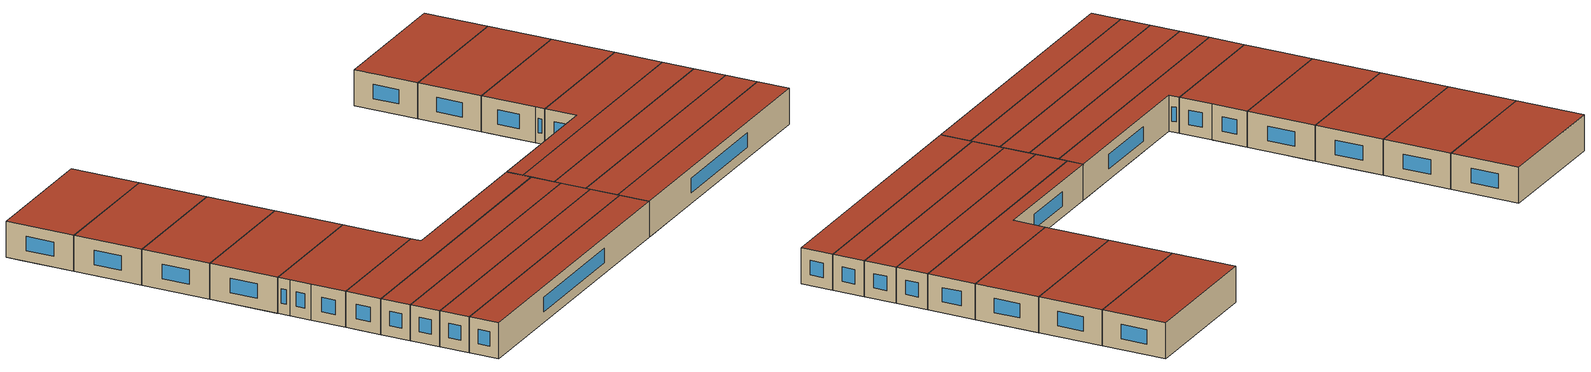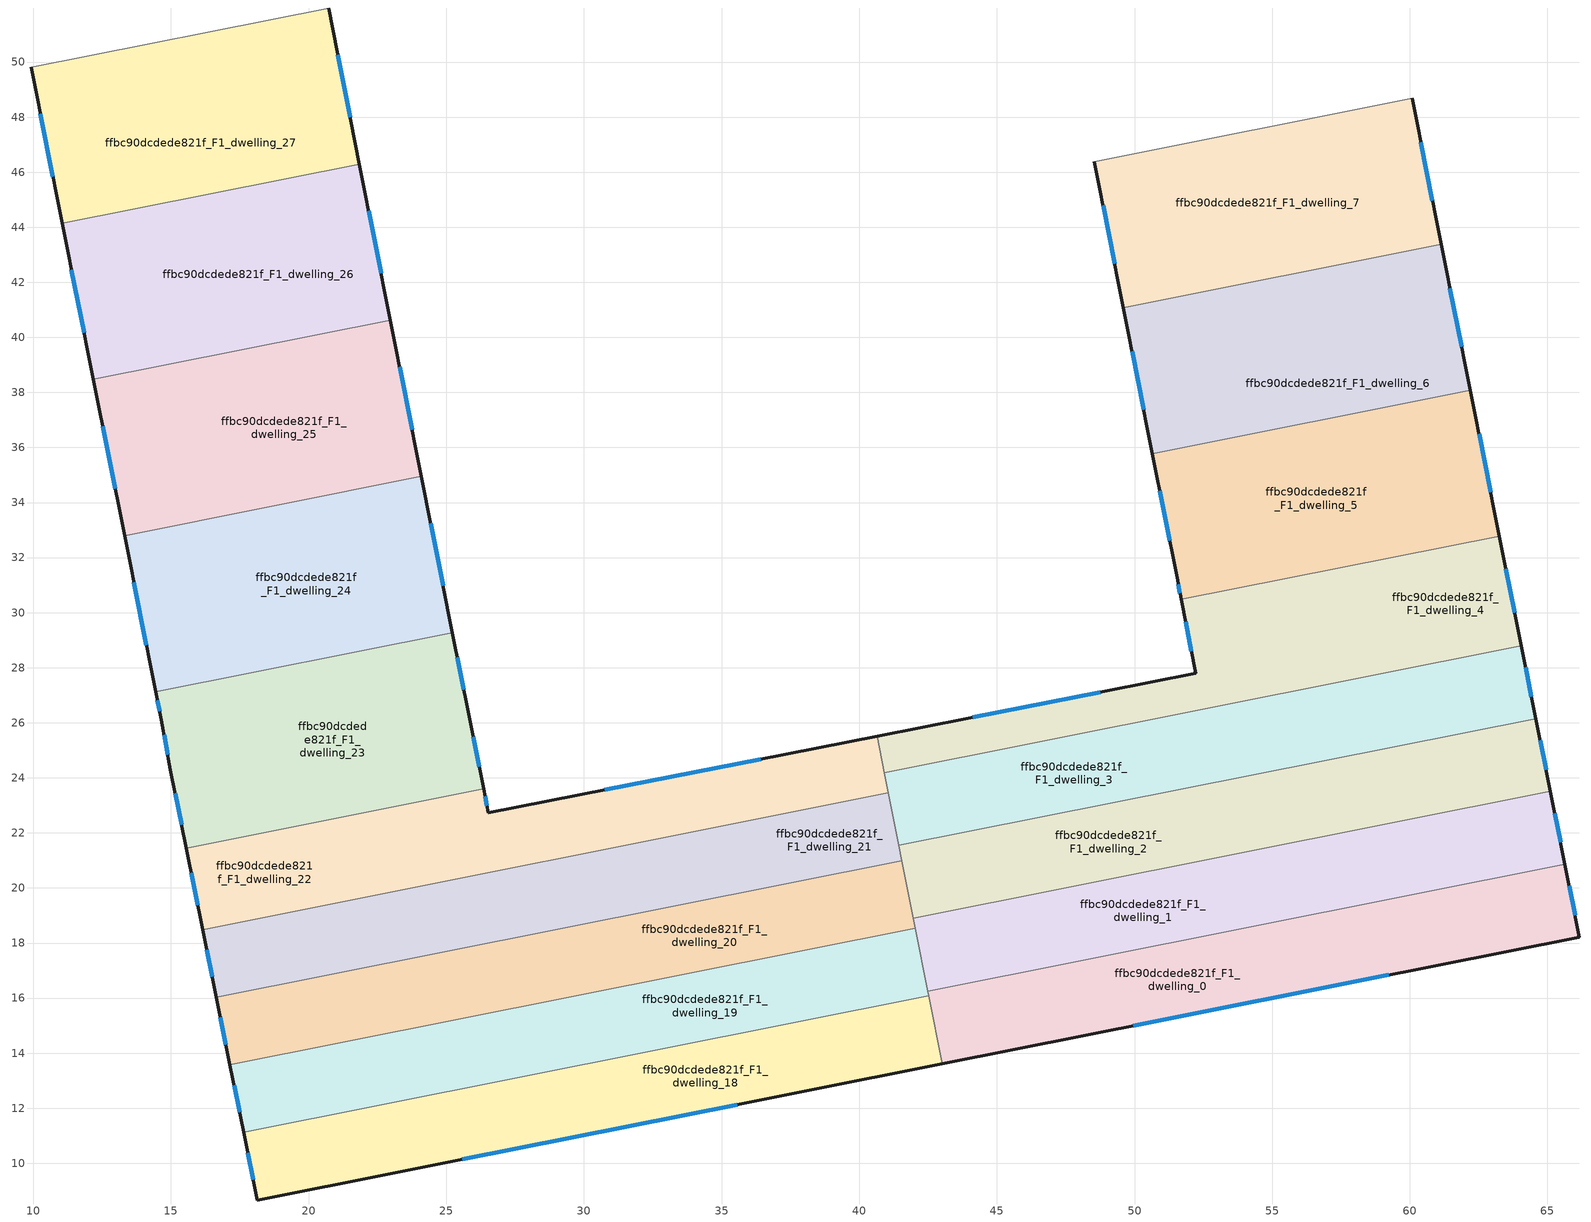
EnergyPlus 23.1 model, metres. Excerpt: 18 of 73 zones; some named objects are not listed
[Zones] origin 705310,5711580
ffbc90dcdede821f_F1_dwelling_0
 floor to ffbc90dcdede821f_F0_dwelling_29 (EU_floor_Construction): 53.68,18.48 55.13,16.02 49.2,14.84 48.16,17.38 z3
 floor to ffbc90dcdede821f_F0_dwelling_30 (EU_floor_Construction): 59.18,19.58 61.05,17.2 55.13,16.02 53.68,18.48 z3
 floor to ffbc90dcdede821f_F0_dwelling_28 (EU_floor_Construction): 48.16,17.38 49.2,14.84 43.27,13.66 42.64,16.28 z3
 floor to ffbc90dcdede821f_F0_dwelling_31 (EU_floor_Construction): 63.68,20.47 65.88,18.16 61.05,17.2 59.18,19.58 z3
 floor to ffbc90dcdede821f_F0_dwelling_32 (EU_floor_Construction): 65.63,20.87 66.16,18.22 65.88,18.16 63.68,20.47 z3
 floor to ffbc90dcdede821f_F0_dwelling_27 (EU_floor_Construction): 42.64,16.28 43.27,13.66 43.02,13.62 42.5,16.26 z3
 wall outside (EU_wall_Construction): 43.02,13.62 66.16,18.22 65.63,20.87 z3:6
 wall to ffbc90dcdede821f_F1_dwelling_1 (EU_wall_Construction): 65.63,20.87 42.5,16.26 z3:6
 wall to ffbc90dcdede821f_F1_dwelling_18 (EU_wall_Construction): 42.53,16.08 43.02,13.62 z3:6
 wall to ffbc90dcdede821f_F1_dwelling_19 (EU_wall_Construction): 42.5,16.26 42.53,16.08 z3:6
 window (EU_Window_Construction): 49.95,14.99 59.24,16.84 / 66,19.01 65.79,20.07 z3.9:5.1
 roof outside (EU_roof_Construction): 66.16,18.22 65.63,20.87 42.5,16.26 43.02,13.62 z6
ffbc90dcdede821f_F1_dwelling_1
 floor to ffbc90dcdede821f_F0_dwelling_28 (EU_floor_Construction): 47.12,19.93 48.16,17.38 42.64,16.28 42.01,18.91 z3
 floor to ffbc90dcdede821f_F0_dwelling_29 (EU_floor_Construction): 52.23,20.94 53.68,18.48 48.16,17.38 47.12,19.93 z3
 floor to ffbc90dcdede821f_F0_dwelling_27 (EU_floor_Construction): 42.01,18.91 42.64,16.28 42.5,16.26 41.97,18.9 z3
 floor to ffbc90dcdede821f_F0_dwelling_32 (EU_floor_Construction): 65.11,23.51 65.63,20.87 63.68,20.47 61.48,22.79 z3
 floor to ffbc90dcdede821f_F0_dwelling_30 (EU_floor_Construction): 57.32,21.96 59.18,19.58 53.68,18.48 52.23,20.94 z3
 floor to ffbc90dcdede821f_F0_dwelling_31 (EU_floor_Construction): 61.48,22.79 63.68,20.47 59.18,19.58 57.32,21.96 z3
 wall outside (EU_wall_Construction): 65.63,20.87 65.11,23.51 z3:6
 wall to ffbc90dcdede821f_F1_dwelling_2 (EU_wall_Construction): 65.11,23.51 41.97,18.9 z3:6
 wall to ffbc90dcdede821f_F1_dwelling_19 (EU_wall_Construction): 42.04,18.54 42.5,16.26 z3:6
 wall to ffbc90dcdede821f_F1_dwelling_20 (EU_wall_Construction): 41.97,18.9 42.04,18.54 z3:6
 window (EU_Window_Construction): 65.48,21.66 65.26,22.72 z3.9:5.1
 roof outside (EU_roof_Construction): 65.63,20.87 65.11,23.51 41.97,18.9 42.5,16.26 z6
ffbc90dcdede821f_F1_dwelling_18
 floor to ffbc90dcdede821f_F0_dwelling_26 (EU_floor_Construction): 37.14,15 37.35,12.49 31.42,11.31 31.6,13.9 z3
 floor to ffbc90dcdede821f_F0_dwelling_25 (EU_floor_Construction): 31.6,13.9 31.42,11.31 25.5,10.13 26.06,12.8 z3
 floor adiabatic (EU_floor_Construction): 42.53,16.08 43.02,13.62 37.35,12.49 37.14,15 z3
 floor to ffbc90dcdede821f_F0_dwelling_24 (EU_floor_Construction): 26.06,12.8 25.5,10.13 19.97,9.03 20.89,11.77 z3
 floor to ffbc90dcdede821f_F0_dwelling_23 (EU_floor_Construction): 20.89,11.77 19.97,9.03 18.14,8.67 17.64,11.12 z3
 wall outside (EU_wall_Construction): 17.64,11.12 18.14,8.67 43.02,13.62 z3:6
 wall to ffbc90dcdede821f_F1_dwelling_19 (EU_wall_Construction): 42.53,16.08 17.64,11.12 z3:6
 window (EU_Window_Construction): 25.59,10.15 35.57,12.13 / 17.79,10.39 17.99,9.4 z3.9:5.1
 roof outside (EU_roof_Construction): 43.02,13.62 42.53,16.08 17.64,11.12 18.14,8.67 z6
ffbc90dcdede821f_F1_dwelling_19
 floor to ffbc90dcdede821f_F0_dwelling_25 (EU_floor_Construction): 31.77,16.49 31.6,13.9 26.06,12.8 26.61,15.46 z3
 floor to ffbc90dcdede821f_F0_dwelling_26 (EU_floor_Construction): 36.94,17.52 37.14,15 31.6,13.9 31.77,16.49 z3
 floor to ffbc90dcdede821f_F0_dwelling_24 (EU_floor_Construction): 26.61,15.46 26.06,12.8 20.89,11.77 21.8,14.5 z3
 floor to ffbc90dcdede821f_F0_dwelling_27 (EU_floor_Construction): 42.04,18.54 42.53,16.08 37.14,15 36.94,17.52 z3
 floor to ffbc90dcdede821f_F0_dwelling_23 (EU_floor_Construction): 21.8,14.5 20.89,11.77 17.64,11.12 17.27,12.95 17.59,13.66 z3
 floor to ffbc90dcdede821f_F0_dwelling_22 (EU_floor_Construction): 17.59,13.66 17.27,12.95 17.15,13.58 z3
 wall outside (EU_wall_Construction): 17.15,13.58 17.64,11.12 z3:6
 wall to ffbc90dcdede821f_F1_dwelling_20 (EU_wall_Construction): 42.04,18.54 17.15,13.58 z3:6
 window (EU_Window_Construction): 17.29,12.84 17.49,11.86 z3.9:5.1
 roof outside (EU_roof_Construction): 42.53,16.08 42.04,18.54 17.15,13.58 17.64,11.12 z6
ffbc90dcdede821f_F1_dwelling_2
 floor to ffbc90dcdede821f_F0_dwelling_28 (EU_floor_Construction): 46.08,22.47 47.12,19.93 42.01,18.91 41.76,19.95 41.44,21.55 z3
 floor to ffbc90dcdede821f_F0_dwelling_32 (EU_floor_Construction): 64.9,24.52 65.11,23.51 61.48,22.79 59.28,25.1 63.33,25.91 z3
 floor to ffbc90dcdede821f_F0_dwelling_29 (EU_floor_Construction): 50.78,23.41 52.23,20.94 47.12,19.93 46.08,22.47 z3
 floor to ffbc90dcdede821f_F0_dwelling_33 (EU_floor_Construction): 64.58,26.16 64.9,24.52 63.33,25.91 z3
 floor to ffbc90dcdede821f_F0_dwelling_31 (EU_floor_Construction): 59.28,25.1 61.48,22.79 57.32,21.96 55.46,24.34 z3
 floor to ffbc90dcdede821f_F0_dwelling_27 (EU_floor_Construction): 41.76,19.95 42.01,18.91 41.97,18.9 z3
 floor to ffbc90dcdede821f_F0_dwelling_30 (EU_floor_Construction): 55.46,24.34 57.32,21.96 52.23,20.94 50.78,23.41 z3
 wall outside (EU_wall_Construction): 65.11,23.51 64.58,26.16 z3:6
 wall to ffbc90dcdede821f_F1_dwelling_3 (EU_wall_Construction): 64.58,26.16 41.44,21.55 z3:6
 wall to ffbc90dcdede821f_F1_dwelling_20 (EU_wall_Construction): 41.55,20.99 41.97,18.9 z3:6
 wall to ffbc90dcdede821f_F1_dwelling_21 (EU_wall_Construction): 41.44,21.55 41.55,20.99 z3:6
 window (EU_Window_Construction): 64.95,24.3 64.74,25.36 z3.9:5.1
 roof outside (EU_roof_Construction): 65.11,23.51 64.58,26.16 41.44,21.55 41.97,18.9 z6
ffbc90dcdede821f_F1_dwelling_20
 floor to ffbc90dcdede821f_F0_dwelling_27 (EU_floor_Construction): 41.51,20.99 41.76,19.94 42.04,18.54 36.94,17.52 36.73,20.03 z3
 floor to ffbc90dcdede821f_F0_dwelling_25 (EU_floor_Construction): 31.95,19.08 31.77,16.49 26.61,15.46 27.17,18.13 z3
 floor to ffbc90dcdede821f_F0_dwelling_28 (EU_floor_Construction): 41.55,20.99 41.76,19.95 41.51,20.99 z3
 floor to ffbc90dcdede821f_F0_dwelling_26 (EU_floor_Construction): 36.73,20.03 36.94,17.52 31.77,16.49 31.95,19.08 z3
 floor to ffbc90dcdede821f_F0_dwelling_23 (EU_floor_Construction): 22.71,17.24 21.8,14.5 17.59,13.66 18.81,16.46 z3
 floor to ffbc90dcdede821f_F0_dwelling_22 (EU_floor_Construction): 18.81,16.46 17.59,13.66 17.15,13.58 16.65,16.03 z3
 floor to ffbc90dcdede821f_F0_dwelling_24 (EU_floor_Construction): 27.17,18.13 26.61,15.46 21.8,14.5 22.71,17.24 z3
 wall outside (EU_wall_Construction): 16.65,16.03 17.15,13.58 z3:6
 wall to ffbc90dcdede821f_F1_dwelling_21 (EU_wall_Construction): 41.55,21 16.65,16.03 z3:6
 window (EU_Window_Construction): 16.8,15.3 17,14.31 z3.9:5.1
 roof outside (EU_roof_Construction): 42.04,18.54 41.55,21 16.65,16.03 17.15,13.58 z6
ffbc90dcdede821f_F1_dwelling_21
 floor to ffbc90dcdede821f_F0_dwelling_24 (EU_floor_Construction): 27.73,20.8 27.17,18.13 22.71,17.24 23.62,19.98 z3
 floor to ffbc90dcdede821f_F0_dwelling_27 (EU_floor_Construction): 40.93,23.42 41.51,20.99 36.73,20.03 36.53,22.55 z3
 floor to ffbc90dcdede821f_F0_dwelling_25 (EU_floor_Construction): 32.13,21.67 31.95,19.08 27.17,18.13 27.73,20.8 z3
 floor to ffbc90dcdede821f_F0_dwelling_28 (EU_floor_Construction): 41.06,23.45 41.55,20.99 41.51,20.99 40.93,23.42 z3
 floor to ffbc90dcdede821f_F0_dwelling_26 (EU_floor_Construction): 36.53,22.55 36.73,20.03 31.95,19.08 32.13,21.67 z3
 floor to ffbc90dcdede821f_F0_dwelling_23 (EU_floor_Construction): 23.62,19.98 22.71,17.24 18.81,16.46 20.03,19.26 z3
 floor adiabatic (EU_floor_Construction): 20.03,19.26 18.81,16.46 16.65,16.03 16.15,18.49 z3
 wall outside (EU_wall_Construction): 16.15,18.49 16.65,16.03 z3:6
 wall to ffbc90dcdede821f_F1_dwelling_22 (EU_wall_Construction): 41.06,23.45 16.15,18.49 z3:6
 wall to ffbc90dcdede821f_F1_dwelling_3 (EU_wall_Construction): 41.44,21.55 41.06,23.45 z3:6
 window (EU_Window_Construction): 16.3,17.75 16.5,16.77 z3.9:5.1
 roof outside (EU_roof_Construction): 41.55,21 41.06,23.45 16.15,18.49 16.65,16.03 z6
ffbc90dcdede821f_F1_dwelling_22
 floor to ffbc90dcdede821f_F0_dwelling_22 (EU_floor_Construction): 21.51,22.63 20.03,19.26 16.15,18.49 15.83,20.07 16.77,21.69 z3
 floor to ffbc90dcdede821f_F0_dwelling_24 (EU_floor_Construction): 28.2,23.06 27.73,20.8 23.62,19.98 24.72,23.27 26.36,23.6 26.53,22.73 z3
 floor to ffbc90dcdede821f_F0_dwelling_21 (EU_floor_Construction): 16.77,21.69 15.83,20.07 15.56,21.44 z3
 floor to ffbc90dcdede821f_F0_dwelling_23 (EU_floor_Construction): 24.72,23.27 23.62,19.98 20.03,19.26 21.51,22.63 z3
 floor to ffbc90dcdede821f_F0_dwelling_25 (EU_floor_Construction): 32.27,23.86 32.13,21.67 27.73,20.8 28.2,23.06 z3
 floor to ffbc90dcdede821f_F0_dwelling_26 (EU_floor_Construction): 36.35,24.67 36.53,22.55 32.13,21.67 32.27,23.86 z3
 floor to ffbc90dcdede821f_F0_dwelling_27 (EU_floor_Construction): 40.43,25.47 40.93,23.42 36.53,22.55 36.35,24.67 z3
 floor to ffbc90dcdede821f_F0_dwelling_28 (EU_floor_Construction): 40.65,25.51 41.06,23.45 40.93,23.42 40.43,25.47 z3
 wall outside (EU_wall_Construction): 40.65,25.51 26.53,22.73 26.36,23.6 / 15.56,21.44 16.15,18.49 z3:6
 wall to ffbc90dcdede821f_F1_dwelling_23 (EU_wall_Construction): 26.36,23.6 15.56,21.44 z3:6
 wall to ffbc90dcdede821f_F1_dwelling_4 (EU_wall_Construction): 40.92,24.19 40.65,25.51 z3:6
 wall to ffbc90dcdede821f_F1_dwelling_3 (EU_wall_Construction): 41.06,23.45 40.92,24.19 z3:6
 window (EU_Window_Construction): 36.43,24.68 30.76,23.56 / 15.74,20.56 15.97,19.37 / 26.48,22.99 26.41,23.34 z3.9:5.1
 roof outside (EU_roof_Construction): 41.06,23.45 40.65,25.51 26.53,22.73 26.36,23.6 15.56,21.44 16.15,18.49 z6
ffbc90dcdede821f_F1_dwelling_23
 floor to ffbc90dcdede821f_F0_dwelling_21 (EU_floor_Construction): 20.66,28.36 16.77,21.69 15.56,21.44 14.98,24.29 14.65,26.11 14.45,27.12 z3
 floor to ffbc90dcdede821f_F0_dwelling_23 (EU_floor_Construction): 25.22,29.27 25.78,26.45 24.72,23.27 21.51,22.63 24.33,29.09 z3
 floor to ffbc90dcdede821f_F0_dwelling_22 (EU_floor_Construction): 24.33,29.09 21.51,22.63 16.77,21.69 20.66,28.36 z3
 floor to ffbc90dcdede821f_F0_dwelling_24 (EU_floor_Construction): 25.81,26.3 26.36,23.6 24.72,23.27 25.78,26.45 25.8,26.37 z3
 wall outside (EU_wall_Construction): 26.36,23.6 25.81,26.3 25.22,29.27 / 14.45,27.12 14.65,26.11 14.98,24.29 15.56,21.44 z3:6
 wall to ffbc90dcdede821f_F1_dwelling_24 (EU_wall_Construction): 25.22,29.27 14.45,27.12 z3:6
 window (EU_Window_Construction): 25.63,27.19 25.4,28.38 / 26.19,24.41 25.97,25.49 / 15.15,23.43 15.39,22.29 / 14.75,25.56 14.88,24.83 / 14.51,26.82 14.59,26.41 z3.9:5.1
 roof outside (EU_roof_Construction): 26.36,23.6 25.81,26.3 25.22,29.27 14.45,27.12 14.65,26.11 14.98,24.29 15.56,21.44 z6
ffbc90dcdede821f_F1_dwelling_24
 floor to ffbc90dcdede821f_F0_dwelling_20 (EU_floor_Construction): 20.02,34.14 14.43,27.24 13.32,32.8 z3
 floor to ffbc90dcdede821f_F0_dwelling_21 (EU_floor_Construction): 24.1,34.95 24.2,34.44 20.66,28.36 14.45,27.12 14.43,27.24 20.02,34.14 z3
 floor to ffbc90dcdede821f_F0_dwelling_23 (EU_floor_Construction): 24.97,30.55 25.22,29.27 24.33,29.09 z3
 floor to ffbc90dcdede821f_F0_dwelling_22 (EU_floor_Construction): 24.2,34.44 24.97,30.55 24.33,29.09 20.66,28.36 z3
 wall outside (EU_wall_Construction): 13.31,32.8 14.45,27.12 / 25.22,29.27 24.1,34.95 z3:6
 wall to ffbc90dcdede821f_F1_dwelling_25 (EU_wall_Construction): 24.1,34.95 13.31,32.8 z3:6
 window (EU_Window_Construction): 13.65,31.1 14.11,28.82 / 24.88,30.97 24.43,33.25 z3.9:5.1
 roof outside (EU_roof_Construction): 25.22,29.27 24.1,34.95 13.31,32.8 14.45,27.12 z6
ffbc90dcdede821f_F1_dwelling_25
 floor to ffbc90dcdede821f_F0_dwelling_20 (EU_floor_Construction): 22.97,40.62 23.43,38.33 20.02,34.14 13.32,32.8 13,34.39 19.94,40.02 z3
 floor to ffbc90dcdede821f_F0_dwelling_21 (EU_floor_Construction): 23.43,38.33 24.1,34.95 20.02,34.14 z3
 floor to ffbc90dcdede821f_F0_dwelling_19 (EU_floor_Construction): 19.94,40.02 13,34.39 12.18,38.48 z3
 wall outside (EU_wall_Construction): 12.18,38.47 13.31,32.8 / 24.1,34.95 22.97,40.62 z3:6
 wall to ffbc90dcdede821f_F1_dwelling_26 (EU_wall_Construction): 22.97,40.62 12.18,38.47 z3:6
 window (EU_Window_Construction): 12.52,36.78 12.98,34.5 / 23.76,36.65 23.31,38.93 z3.9:5.1
 roof outside (EU_roof_Construction): 24.1,34.95 22.97,40.62 12.18,38.47 13.31,32.8 z6
ffbc90dcdede821f_F1_dwelling_26
 floor to ffbc90dcdede821f_F0_dwelling_19 (EU_floor_Construction): 21.88,46.11 22.65,42.23 19.94,40.02 12.18,38.48 11.57,41.54 z3
 floor to ffbc90dcdede821f_F0_dwelling_20 (EU_floor_Construction): 22.65,42.23 22.97,40.62 19.94,40.02 z3
 floor to ffbc90dcdede821f_F0_dwelling_18 (EU_floor_Construction): 21.85,46.3 21.88,46.11 11.57,41.54 11.05,44.15 z3
 wall outside (EU_wall_Construction): 11.05,44.14 12.18,38.47 / 22.97,40.62 21.85,46.3 z3:6
 wall to ffbc90dcdede821f_F1_dwelling_27 (EU_wall_Construction): 21.85,46.3 11.05,44.14 z3:6
 window (EU_Window_Construction): 11.39,42.45 11.84,40.17 / 22.63,42.32 22.18,44.6 z3.9:5.1
 roof outside (EU_roof_Construction): 22.97,40.62 21.85,46.3 11.05,44.14 12.18,38.47 z6
ffbc90dcdede821f_F1_dwelling_27
 floor to ffbc90dcdede821f_F0_dwelling_17 (EU_floor_Construction): 20.72,51.96 21.11,50 10.14,48.68 9.92,49.81 z3
 floor to ffbc90dcdede821f_F0_dwelling_18 (EU_floor_Construction): 21.11,50 21.85,46.3 11.05,44.15 10.14,48.68 z3
 wall outside (EU_wall_Construction): 9.92,49.81 11.05,44.14 / 21.85,46.3 20.72,51.96 z3:6
 wall to ffbc90dcdede821f_F1_dwelling_28 (EU_wall_Construction): 20.72,51.96 9.92,49.81 z3:6
 window (EU_Window_Construction): 10.26,48.11 10.71,45.84 / 21.51,47.99 21.06,50.27 z3.9:5.1
 roof outside (EU_roof_Construction): 21.85,46.3 20.72,51.96 9.92,49.81 11.05,44.14 z6
ffbc90dcdede821f_F1_dwelling_3
 floor to ffbc90dcdede821f_F0_dwelling_32 (EU_floor_Construction): 63.33,25.91 59.28,25.1 57.09,27.41 60.78,28.15 z3
 floor to ffbc90dcdede821f_F0_dwelling_33 (EU_floor_Construction): 64.05,28.8 64.58,26.16 63.33,25.91 60.78,28.15 z3
 floor to ffbc90dcdede821f_F0_dwelling_29 (EU_floor_Construction): 49.32,25.87 50.78,23.41 46.08,22.47 45.03,25.01 z3
 floor to ffbc90dcdede821f_F0_dwelling_31 (EU_floor_Construction): 57.09,27.41 59.28,25.1 55.46,24.34 53.6,26.72 z3
 floor to ffbc90dcdede821f_F0_dwelling_28 (EU_floor_Construction): 45.03,25.01 46.08,22.47 41.44,21.55 40.92,24.19 z3
 floor adiabatic (EU_floor_Construction): 53.6,26.72 55.46,24.34 50.78,23.41 49.32,25.87 z3
 wall outside (EU_wall_Construction): 64.58,26.16 64.05,28.8 z3:6
 wall to ffbc90dcdede821f_F1_dwelling_4 (EU_wall_Construction): 64.05,28.8 40.92,24.19 z3:6
 window (EU_Window_Construction): 64.42,26.95 64.21,28.01 z3.9:5.1
 roof outside (EU_roof_Construction): 64.58,26.16 64.05,28.8 40.92,24.19 41.44,21.55 z6
ffbc90dcdede821f_F1_dwelling_4
 floor to ffbc90dcdede821f_F0_dwelling_31 (EU_floor_Construction): 53.78,30.89 57.09,27.41 53.6,26.72 52.04,28.71 51.7,30.48 z3
 floor to ffbc90dcdede821f_F0_dwelling_33 (EU_floor_Construction): 63.55,31.28 64.05,28.8 60.78,28.15 56.94,31.52 61.8,32.49 z3
 floor to ffbc90dcdede821f_F0_dwelling_30 (EU_floor_Construction): 52.04,28.71 53.6,26.72 49.32,25.87 48.61,27.08 52.22,27.8 z3
 floor to ffbc90dcdede821f_F0_dwelling_34 (EU_floor_Construction): 63.26,32.78 63.55,31.28 61.8,32.49 z3
 floor to ffbc90dcdede821f_F0_dwelling_32 (EU_floor_Construction): 60.78,28.15 57.09,27.41 53.78,30.89 56.94,31.52 z3
 floor to ffbc90dcdede821f_F0_dwelling_28 (EU_floor_Construction): 44.52,26.28 45.03,25.01 40.92,24.19 40.65,25.51 z3
 floor to ffbc90dcdede821f_F0_dwelling_29 (EU_floor_Construction): 48.61,27.08 49.32,25.87 45.03,25.01 44.52,26.28 z3
 wall outside (EU_wall_Construction): 64.05,28.8 63.26,32.78 / 51.7,30.48 52.22,27.8 40.65,25.51 z3:6
 wall to ffbc90dcdede821f_F1_dwelling_5 (EU_wall_Construction): 63.26,32.78 51.7,30.48 z3:6
 window (EU_Window_Construction): 63.81,29.99 63.49,31.59 / 48.76,27.11 44.12,26.2 / 51.85,29.68 52.06,28.6 z3.9:5.1
 roof outside (EU_roof_Construction): 64.05,28.8 63.26,32.78 51.7,30.48 52.22,27.8 40.65,25.51 40.92,24.19 z6
ffbc90dcdede821f_F1_dwelling_5
 floor to ffbc90dcdede821f_F0_dwelling_33 (EU_floor_Construction): 61.8,32.49 56.94,31.52 51.84,36.01 55.61,36.76 z3
 floor to ffbc90dcdede821f_F0_dwelling_34 (EU_floor_Construction): 62.21,38.04 63.26,32.78 61.8,32.49 55.61,36.76 62.15,38.07 z3
 floor to ffbc90dcdede821f_F0_dwelling_32 (EU_floor_Construction): 56.94,31.52 53.78,30.89 51.05,33.78 50.65,35.78 51.84,36.01 z3
 floor to ffbc90dcdede821f_F0_dwelling_31 (EU_floor_Construction): 51.05,33.78 53.78,30.89 51.7,30.48 51.55,31.27 z3
 wall outside (EU_wall_Construction): 63.26,32.78 62.2,38.08 / 50.65,35.78 51.55,31.27 51.7,30.48 z3:6
 wall to ffbc90dcdede821f_F1_dwelling_6 (EU_wall_Construction): 62.2,38.08 50.65,35.78 z3:6
 window (EU_Window_Construction): 62.94,34.37 62.51,36.49 / 51.59,31.03 51.65,30.71 / 50.92,34.43 51.28,32.62 z3.9:5.1
 roof outside (EU_roof_Construction): 63.26,32.78 62.2,38.08 50.65,35.78 51.55,31.27 51.7,30.48 z6
ffbc90dcdede821f_F1_dwelling_6
 floor to ffbc90dcdede821f_F0_dwelling_34 (EU_floor_Construction): 62.15,38.07 55.61,36.76 49.64,40.88 49.6,41.08 54.06,41.97 z3
 floor to ffbc90dcdede821f_F0_dwelling_35 (EU_floor_Construction): 61.14,43.38 62.2,38.08 62.15,38.07 54.06,41.97 z3
 floor adiabatic (EU_floor_Construction): 55.61,36.76 50.65,35.78 49.64,40.88 z3
 wall outside (EU_wall_Construction): 49.6,41.08 50.65,35.78 / 62.2,38.08 61.14,43.38 z3:6
 wall to ffbc90dcdede821f_F1_dwelling_7 (EU_wall_Construction): 61.14,43.38 49.6,41.08 z3:6
 window (EU_Window_Construction): 49.91,39.49 50.33,37.36 / 61.88,39.66 61.46,41.79 z3.9:5.1
 roof outside (EU_roof_Construction): 62.2,38.08 61.14,43.38 49.6,41.08 50.65,35.78 z6
ffbc90dcdede821f_F1_dwelling_7
 floor adiabatic (EU_floor_Construction): 60.08,48.68 61.14,43.38 49.6,41.08 48.54,46.38 z3
 wall outside (EU_wall_Construction): 48.54,46.38 49.6,41.08 / 61.14,43.38 60.08,48.68 z3:6
 wall to ffbc90dcdede821f_F1_dwelling_8 (EU_wall_Construction): 60.08,48.68 48.54,46.38 z3:6
 window (EU_Window_Construction): 48.86,44.8 49.28,42.67 / 60.82,44.97 60.4,47.09 z3.9:5.1
 roof outside (EU_roof_Construction): 61.14,43.38 60.08,48.68 48.54,46.38 49.6,41.08 z6
[Building]
EU S2 Campaign: North Axis=0; Terrain=City; Solar Distribution=FullExterior
[Site:Location]
London: Latitude=51.5; Longitude=-0.5; Time Zone=0; Elevation=25
[SizingPeriod:WeatherFileDays]
AnnualSizingPeriod: Begin Month=1; Begin Day of Month=1; End Month=12; End Day of Month=31; Day of Week for Start Day=Monday; Use Weather File Daylight Saving Period=No; Use Weather File Rain and Snow Indicators=No
[MATERIAL]
EU_InternalMass_Material: Roughness=MediumRough; Thickness=0.1; Conductivity=1; Density=1800; Specific Heat=900; Thermal Absorptance=0.9; Solar Absorptance=0.7; Visible Absorptance=0.7
[MATERIAL:NOMASS] Roughness=MediumRough; Thermal Absorptance=0.9; Solar Absorptance=0.7; Visible Absorptance=0.7
Name | Thermal Resistance
EU_wall_NoMass | 1.04674
EU_roof_NoMass | 4.32442
EU_floor_NoMass | 2.04616
[WINDOWMATERIAL:SIMPLEGLAZINGSYSTEM]
EU_Window_SimpleGlazing: UFactor=4.25843; Solar Heat Gain Coefficient=0.85; Visible Transmittance=0.85
[CONSTRUCTION]
EU_wall_Construction: EU_wall_NoMass
EU_roof_Construction: EU_roof_NoMass
EU_floor_Construction: EU_floor_NoMass
EU_Window_Construction: EU_Window_SimpleGlazing
EU_InternalMass_Construction: EU_InternalMass_Material
[ZONE] Type=1; Multiplier=1; Ceiling Height=autocalculate; Floor Area=autocalculate; Part of Total Floor Area=Yes
Name | Volume
ffbc90dcdede821f_F1_dwelling_0 | 190.892
ffbc90dcdede821f_F1_dwelling_1 | 190.882
ffbc90dcdede821f_F1_dwelling_18 | 190.887
ffbc90dcdede821f_F1_dwelling_19; ffbc90dcdede821f_F1_dwelling_27; ffbc90dcdede821f_F1_dwelling_7 | 190.904
ffbc90dcdede821f_F1_dwelling_2 | 190.874
ffbc90dcdede821f_F1_dwelling_20 | 190.919
ffbc90dcdede821f_F1_dwelling_21 | 190.885
ffbc90dcdede821f_F1_dwelling_22; ffbc90dcdede821f_F1_dwelling_4 | 190.871
ffbc90dcdede821f_F1_dwelling_23 | 190.922
ffbc90dcdede821f_F1_dwelling_24; ffbc90dcdede821f_F1_dwelling_6 | 190.896
ffbc90dcdede821f_F1_dwelling_25 | 190.908
ffbc90dcdede821f_F1_dwelling_26 | 190.894
ffbc90dcdede821f_F1_dwelling_3 | 190.935
ffbc90dcdede821f_F1_dwelling_5 | 190.898
[INTERNALMASS] Construction=EU_InternalMass_Construction
Name | Zone or ZoneList | Surface Area
ffbc90dcdede821f_F1_dwelling_0_EU_InternalMass | ffbc90dcdede821f_F1_dwelling_0 | 63.6305
ffbc90dcdede821f_F1_dwelling_1_EU_InternalMass | ffbc90dcdede821f_F1_dwelling_1 | 63.6273
ffbc90dcdede821f_F1_dwelling_2_EU_InternalMass | ffbc90dcdede821f_F1_dwelling_2 | 63.6246
ffbc90dcdede821f_F1_dwelling_3_EU_InternalMass | ffbc90dcdede821f_F1_dwelling_3 | 63.6451
ffbc90dcdede821f_F1_dwelling_4_EU_InternalMass | ffbc90dcdede821f_F1_dwelling_4 | 63.6237
ffbc90dcdede821f_F1_dwelling_5_EU_InternalMass | ffbc90dcdede821f_F1_dwelling_5 | 63.6329
ffbc90dcdede821f_F1_dwelling_6_EU_InternalMass | ffbc90dcdede821f_F1_dwelling_6 | 63.6318
ffbc90dcdede821f_F1_dwelling_7_EU_InternalMass | ffbc90dcdede821f_F1_dwelling_7 | 63.6349
ffbc90dcdede821f_F1_dwelling_18_EU_InternalMass | ffbc90dcdede821f_F1_dwelling_18 | 63.6292
ffbc90dcdede821f_F1_dwelling_19_EU_InternalMass | ffbc90dcdede821f_F1_dwelling_19 | 63.6342
ffbc90dcdede821f_F1_dwelling_20_EU_InternalMass | ffbc90dcdede821f_F1_dwelling_20 | 63.6397
ffbc90dcdede821f_F1_dwelling_21_EU_InternalMass | ffbc90dcdede821f_F1_dwelling_21 | 63.6288
ffbc90dcdede821f_F1_dwelling_22_EU_InternalMass | ffbc90dcdede821f_F1_dwelling_22 | 63.6229
ffbc90dcdede821f_F1_dwelling_23_EU_InternalMass | ffbc90dcdede821f_F1_dwelling_23 | 63.6409
ffbc90dcdede821f_F1_dwelling_24_EU_InternalMass | ffbc90dcdede821f_F1_dwelling_24 | 63.6318
ffbc90dcdede821f_F1_dwelling_25_EU_InternalMass | ffbc90dcdede821f_F1_dwelling_25 | 63.6359
ffbc90dcdede821f_F1_dwelling_26_EU_InternalMass | ffbc90dcdede821f_F1_dwelling_26 | 63.6314
ffbc90dcdede821f_F1_dwelling_27_EU_InternalMass | ffbc90dcdede821f_F1_dwelling_27 | 63.6343
[OTHEREQUIPMENT] Fuel Type=Electricity; Design Level Calculation Method=Watts/Area; Power per Zone Floor Area=1; Fraction Latent=0; Fraction Radiant=0; Fraction Lost=0; Carbon Dioxide Generation Rate=0; EndUse Subcategory=EU_Step8_InternalGains
Name | Zone or ZoneList or Space or SpaceList | Schedule
EU_Step8_InternalGain_ffbc90dcdede821f_F1_dwelling_0_f000 | ffbc90dcdede821f_F1_dwelling_0 | EU_Step8_GainSchedule_ffbc90dcdede821f_F1_dwelling_0_f000
EU_Step8_InternalGain_ffbc90dcdede821f_F1_dwelling_1_f000 | ffbc90dcdede821f_F1_dwelling_1 | EU_Step8_GainSchedule_ffbc90dcdede821f_F1_dwelling_1_f000
EU_Step8_InternalGain_ffbc90dcdede821f_F1_dwelling_2_f000 | ffbc90dcdede821f_F1_dwelling_2 | EU_Step8_GainSchedule_ffbc90dcdede821f_F1_dwelling_2_f000
EU_Step8_InternalGain_ffbc90dcdede821f_F1_dwelling_3_f000 | ffbc90dcdede821f_F1_dwelling_3 | EU_Step8_GainSchedule_ffbc90dcdede821f_F1_dwelling_3_f000
EU_Step8_InternalGain_ffbc90dcdede821f_F1_dwelling_4_f000 | ffbc90dcdede821f_F1_dwelling_4 | EU_Step8_GainSchedule_ffbc90dcdede821f_F1_dwelling_4_f000
EU_Step8_InternalGain_ffbc90dcdede821f_F1_dwelling_5_f000 | ffbc90dcdede821f_F1_dwelling_5 | EU_Step8_GainSchedule_ffbc90dcdede821f_F1_dwelling_5_f000
EU_Step8_InternalGain_ffbc90dcdede821f_F1_dwelling_6_f000 | ffbc90dcdede821f_F1_dwelling_6 | EU_Step8_GainSchedule_ffbc90dcdede821f_F1_dwelling_6_f000
EU_Step8_InternalGain_ffbc90dcdede821f_F1_dwelling_7_f000 | ffbc90dcdede821f_F1_dwelling_7 | EU_Step8_GainSchedule_ffbc90dcdede821f_F1_dwelling_7_f000
EU_Step8_InternalGain_ffbc90dcdede821f_F1_dwelling_18_f000 | ffbc90dcdede821f_F1_dwelling_18 | EU_Step8_GainSchedule_ffbc90dcdede821f_F1_dwelling_18_f000
EU_Step8_InternalGain_ffbc90dcdede821f_F1_dwelling_19_f000 | ffbc90dcdede821f_F1_dwelling_19 | EU_Step8_GainSchedule_ffbc90dcdede821f_F1_dwelling_19_f000
EU_Step8_InternalGain_ffbc90dcdede821f_F1_dwelling_20_f000 | ffbc90dcdede821f_F1_dwelling_20 | EU_Step8_GainSchedule_ffbc90dcdede821f_F1_dwelling_20_f000
EU_Step8_InternalGain_ffbc90dcdede821f_F1_dwelling_21_f000 | ffbc90dcdede821f_F1_dwelling_21 | EU_Step8_GainSchedule_ffbc90dcdede821f_F1_dwelling_21_f000
EU_Step8_InternalGain_ffbc90dcdede821f_F1_dwelling_22_f000 | ffbc90dcdede821f_F1_dwelling_22 | EU_Step8_GainSchedule_ffbc90dcdede821f_F1_dwelling_22_f000
EU_Step8_InternalGain_ffbc90dcdede821f_F1_dwelling_23_f000 | ffbc90dcdede821f_F1_dwelling_23 | EU_Step8_GainSchedule_ffbc90dcdede821f_F1_dwelling_23_f000
EU_Step8_InternalGain_ffbc90dcdede821f_F1_dwelling_24_f000 | ffbc90dcdede821f_F1_dwelling_24 | EU_Step8_GainSchedule_ffbc90dcdede821f_F1_dwelling_24_f000
EU_Step8_InternalGain_ffbc90dcdede821f_F1_dwelling_25_f000 | ffbc90dcdede821f_F1_dwelling_25 | EU_Step8_GainSchedule_ffbc90dcdede821f_F1_dwelling_25_f000
EU_Step8_InternalGain_ffbc90dcdede821f_F1_dwelling_26_f000 | ffbc90dcdede821f_F1_dwelling_26 | EU_Step8_GainSchedule_ffbc90dcdede821f_F1_dwelling_26_f000
EU_Step8_InternalGain_ffbc90dcdede821f_F1_dwelling_27_f000 | ffbc90dcdede821f_F1_dwelling_27 | EU_Step8_GainSchedule_ffbc90dcdede821f_F1_dwelling_27_f000
[ZONEVENTILATION:DESIGNFLOWRATE] Schedule=EU_AlwaysOn; Design Flow Rate Calculation Method=AirChanges/Hour; Air Changes per Hour=0.488719; Ventilation Type=Natural; Fan Pressure Rise=0; Fan Total Efficiency=1; Constant Term Coefficient=1; Temperature Term Coefficient=0; Velocity Term Coefficient=0; Velocity Squared Term Coefficient=0; Minimum Indoor Temperature=-100; Maximum Indoor Temperature=100; Delta Temperature=-100; Minimum Outdoor Temperature=-100; Maximum Outdoor Temperature=100; Maximum Wind Speed=40
Name | Zone or ZoneList or Space or SpaceList
EU_ConstantAir_ffbc90dcdede821f_F1_dwelling_0 | ffbc90dcdede821f_F1_dwelling_0
EU_ConstantAir_ffbc90dcdede821f_F1_dwelling_1 | ffbc90dcdede821f_F1_dwelling_1
EU_ConstantAir_ffbc90dcdede821f_F1_dwelling_2 | ffbc90dcdede821f_F1_dwelling_2
EU_ConstantAir_ffbc90dcdede821f_F1_dwelling_3 | ffbc90dcdede821f_F1_dwelling_3
EU_ConstantAir_ffbc90dcdede821f_F1_dwelling_4 | ffbc90dcdede821f_F1_dwelling_4
EU_ConstantAir_ffbc90dcdede821f_F1_dwelling_5 | ffbc90dcdede821f_F1_dwelling_5
EU_ConstantAir_ffbc90dcdede821f_F1_dwelling_6 | ffbc90dcdede821f_F1_dwelling_6
EU_ConstantAir_ffbc90dcdede821f_F1_dwelling_7 | ffbc90dcdede821f_F1_dwelling_7
EU_ConstantAir_ffbc90dcdede821f_F1_dwelling_18 | ffbc90dcdede821f_F1_dwelling_18
EU_ConstantAir_ffbc90dcdede821f_F1_dwelling_19 | ffbc90dcdede821f_F1_dwelling_19
EU_ConstantAir_ffbc90dcdede821f_F1_dwelling_20 | ffbc90dcdede821f_F1_dwelling_20
EU_ConstantAir_ffbc90dcdede821f_F1_dwelling_21 | ffbc90dcdede821f_F1_dwelling_21
EU_ConstantAir_ffbc90dcdede821f_F1_dwelling_22 | ffbc90dcdede821f_F1_dwelling_22
EU_ConstantAir_ffbc90dcdede821f_F1_dwelling_23 | ffbc90dcdede821f_F1_dwelling_23
EU_ConstantAir_ffbc90dcdede821f_F1_dwelling_24 | ffbc90dcdede821f_F1_dwelling_24
EU_ConstantAir_ffbc90dcdede821f_F1_dwelling_25 | ffbc90dcdede821f_F1_dwelling_25
EU_ConstantAir_ffbc90dcdede821f_F1_dwelling_26 | ffbc90dcdede821f_F1_dwelling_26
EU_ConstantAir_ffbc90dcdede821f_F1_dwelling_27 | ffbc90dcdede821f_F1_dwelling_27
[HVACTEMPLATE:ZONE:IDEALLOADSAIRSYSTEM] System Availability Schedule=EU_AlwaysOn; Maximum Heating Supply Air Temperature=50; Minimum Cooling Supply Air Temperature=13; Maximum Heating Supply Air Humidity Ratio=0.0156; Minimum Cooling Supply Air Humidity Ratio=0.0077; Heating Limit=NoLimit; Cooling Limit=NoLimit; Heating Availability Schedule=EU_AlwaysOn; Cooling Availability Schedule=EU_CoolingOff; Dehumidification Control Type=ConstantSensibleHeatRatio; Cooling Sensible Heat Ratio=0.7; Dehumidification Setpoint=60; Humidification Control Type=None; Humidification Setpoint=30; Outdoor Air Method=None; Outdoor Air Flow Rate per Person=0.00944; Outdoor Air Flow Rate per Zone Floor Area=0; Outdoor Air Flow Rate per Zone=0; Demand Controlled Ventilation Type=None; Outdoor Air Economizer Type=NoEconomizer; Heat Recovery Type=None; Sensible Heat Recovery Effectiveness=0.7; Latent Heat Recovery Effectiveness=0.65
Name | Template Thermostat
ffbc90dcdede821f_F1_dwelling_0 | EU_HeatOnly_ffbc90dcdede821f_F1_dwelling_0
ffbc90dcdede821f_F1_dwelling_1 | EU_HeatOnly_ffbc90dcdede821f_F1_dwelling_1
ffbc90dcdede821f_F1_dwelling_2 | EU_HeatOnly_ffbc90dcdede821f_F1_dwelling_2
ffbc90dcdede821f_F1_dwelling_3 | EU_HeatOnly_ffbc90dcdede821f_F1_dwelling_3
ffbc90dcdede821f_F1_dwelling_4 | EU_HeatOnly_ffbc90dcdede821f_F1_dwelling_4
ffbc90dcdede821f_F1_dwelling_5 | EU_HeatOnly_ffbc90dcdede821f_F1_dwelling_5
ffbc90dcdede821f_F1_dwelling_6 | EU_HeatOnly_ffbc90dcdede821f_F1_dwelling_6
ffbc90dcdede821f_F1_dwelling_7 | EU_HeatOnly_ffbc90dcdede821f_F1_dwelling_7
ffbc90dcdede821f_F1_dwelling_18 | EU_HeatOnly_ffbc90dcdede821f_F1_dwelling_18
ffbc90dcdede821f_F1_dwelling_19 | EU_HeatOnly_ffbc90dcdede821f_F1_dwelling_19
ffbc90dcdede821f_F1_dwelling_20 | EU_HeatOnly_ffbc90dcdede821f_F1_dwelling_20
ffbc90dcdede821f_F1_dwelling_21 | EU_HeatOnly_ffbc90dcdede821f_F1_dwelling_21
ffbc90dcdede821f_F1_dwelling_22 | EU_HeatOnly_ffbc90dcdede821f_F1_dwelling_22
ffbc90dcdede821f_F1_dwelling_23 | EU_HeatOnly_ffbc90dcdede821f_F1_dwelling_23
ffbc90dcdede821f_F1_dwelling_24 | EU_HeatOnly_ffbc90dcdede821f_F1_dwelling_24
ffbc90dcdede821f_F1_dwelling_25 | EU_HeatOnly_ffbc90dcdede821f_F1_dwelling_25
ffbc90dcdede821f_F1_dwelling_26 | EU_HeatOnly_ffbc90dcdede821f_F1_dwelling_26
ffbc90dcdede821f_F1_dwelling_27 | EU_HeatOnly_ffbc90dcdede821f_F1_dwelling_27
[SIZING:ZONE] Zone Cooling Design Supply Air Temperature Input Method=SupplyAirTemperature; Zone Cooling Design Supply Air Temperature=13; Zone Heating Design Supply Air Temperature Input Method=SupplyAirTemperature; Zone Heating Design Supply Air Temperature=50; Zone Cooling Design Supply Air Humidity Ratio=0.008; Zone Heating Design Supply Air Humidity Ratio=0.008; Cooling Design Air Flow Method=DesignDay; Cooling Design Air Flow Rate=0; Cooling Minimum Air Flow per Zone Floor Area=0.000762; Cooling Minimum Air Flow=0; Cooling Minimum Air Flow Fraction=0.2; Heating Design Air Flow Method=DesignDay; Heating Design Air Flow Rate=0; Heating Maximum Air Flow per Zone Floor Area=0.002032; Heating Maximum Air Flow=0.141576; Heating Maximum Air Flow Fraction=0.3; Account for Dedicated Outdoor Air System=No; Dedicated Outdoor Air System Control Strategy=NeutralSupplyAir; Dedicated Outdoor Air Low Setpoint Temperature for Design=autosize; Dedicated Outdoor Air High Setpoint Temperature for Design=autosize; Zone Load Sizing Method=Sensible Load Only No Latent Load; Zone Latent Cooling Design Supply Air Humidity Ratio Input Method=HumidityRatioDifference; Zone Cooling Design Supply Air Humidity Ratio Difference=0.005; Zone Latent Heating Design Supply Air Humidity Ratio Input Method=HumidityRatioDifference; Zone Humidification Design Supply Air Humidity Ratio Difference=0.005
ffbc90dcdede821f_F1_dwelling_0; ffbc90dcdede821f_F1_dwelling_1; ffbc90dcdede821f_F1_dwelling_2; ffbc90dcdede821f_F1_dwelling_3; ffbc90dcdede821f_F1_dwelling_4; ffbc90dcdede821f_F1_dwelling_5; ffbc90dcdede821f_F1_dwelling_6; ffbc90dcdede821f_F1_dwelling_7; ffbc90dcdede821f_F1_dwelling_18; ffbc90dcdede821f_F1_dwelling_19; ffbc90dcdede821f_F1_dwelling_20; ffbc90dcdede821f_F1_dwelling_21; ffbc90dcdede821f_F1_dwelling_22; ffbc90dcdede821f_F1_dwelling_23; ffbc90dcdede821f_F1_dwelling_24; ffbc90dcdede821f_F1_dwelling_25; ffbc90dcdede821f_F1_dwelling_26; ffbc90dcdede821f_F1_dwelling_27
[SCHEDULE:CONSTANT]
Name | Hourly Value
EU_AlwaysOn | 1
EU_CoolingOff | 0
[SCHEDULE:FILE] Column Number=1; Rows to Skip at Top=0; Number of Hours of Data=8760; Column Separator=Comma; Interpolate to Timestep=No; Minutes per Item=60; Adjust Schedule for Daylight Savings=Yes
Name | File
EU_Step8_GainSchedule_ffbc90dcdede821f_F1_dwelling_0_f000 | ../../schedules/ffbc90dcdede821f/ffbc90dcdede821f_F1_dwelling_0_f000_gain.csv
EU_Step8_GainSchedule_ffbc90dcdede821f_F1_dwelling_1_f000 | ../../schedules/ffbc90dcdede821f/ffbc90dcdede821f_F1_dwelling_1_f000_gain.csv
EU_Step8_GainSchedule_ffbc90dcdede821f_F1_dwelling_2_f000 | ../../schedules/ffbc90dcdede821f/ffbc90dcdede821f_F1_dwelling_2_f000_gain.csv
EU_Step8_GainSchedule_ffbc90dcdede821f_F1_dwelling_3_f000 | ../../schedules/ffbc90dcdede821f/ffbc90dcdede821f_F1_dwelling_3_f000_gain.csv
EU_Step8_GainSchedule_ffbc90dcdede821f_F1_dwelling_4_f000 | ../../schedules/ffbc90dcdede821f/ffbc90dcdede821f_F1_dwelling_4_f000_gain.csv
EU_Step8_GainSchedule_ffbc90dcdede821f_F1_dwelling_5_f000 | ../../schedules/ffbc90dcdede821f/ffbc90dcdede821f_F1_dwelling_5_f000_gain.csv
EU_Step8_GainSchedule_ffbc90dcdede821f_F1_dwelling_6_f000 | ../../schedules/ffbc90dcdede821f/ffbc90dcdede821f_F1_dwelling_6_f000_gain.csv
EU_Step8_GainSchedule_ffbc90dcdede821f_F1_dwelling_7_f000 | ../../schedules/ffbc90dcdede821f/ffbc90dcdede821f_F1_dwelling_7_f000_gain.csv
EU_Step8_GainSchedule_ffbc90dcdede821f_F1_dwelling_18_f000 | ../../schedules/ffbc90dcdede821f/ffbc90dcdede821f_F1_dwelling_18_f000_gain.csv
EU_Step8_GainSchedule_ffbc90dcdede821f_F1_dwelling_19_f000 | ../../schedules/ffbc90dcdede821f/ffbc90dcdede821f_F1_dwelling_19_f000_gain.csv
EU_Step8_GainSchedule_ffbc90dcdede821f_F1_dwelling_20_f000 | ../../schedules/ffbc90dcdede821f/ffbc90dcdede821f_F1_dwelling_20_f000_gain.csv
EU_Step8_GainSchedule_ffbc90dcdede821f_F1_dwelling_21_f000 | ../../schedules/ffbc90dcdede821f/ffbc90dcdede821f_F1_dwelling_21_f000_gain.csv
EU_Step8_GainSchedule_ffbc90dcdede821f_F1_dwelling_22_f000 | ../../schedules/ffbc90dcdede821f/ffbc90dcdede821f_F1_dwelling_22_f000_gain.csv
EU_Step8_GainSchedule_ffbc90dcdede821f_F1_dwelling_23_f000 | ../../schedules/ffbc90dcdede821f/ffbc90dcdede821f_F1_dwelling_23_f000_gain.csv
EU_Step8_GainSchedule_ffbc90dcdede821f_F1_dwelling_24_f000 | ../../schedules/ffbc90dcdede821f/ffbc90dcdede821f_F1_dwelling_24_f000_gain.csv
EU_Step8_GainSchedule_ffbc90dcdede821f_F1_dwelling_25_f000 | ../../schedules/ffbc90dcdede821f/ffbc90dcdede821f_F1_dwelling_25_f000_gain.csv
EU_Step8_GainSchedule_ffbc90dcdede821f_F1_dwelling_26_f000 | ../../schedules/ffbc90dcdede821f/ffbc90dcdede821f_F1_dwelling_26_f000_gain.csv
EU_Step8_GainSchedule_ffbc90dcdede821f_F1_dwelling_27_f000 | ../../schedules/ffbc90dcdede821f/ffbc90dcdede821f_F1_dwelling_27_f000_gain.csv
